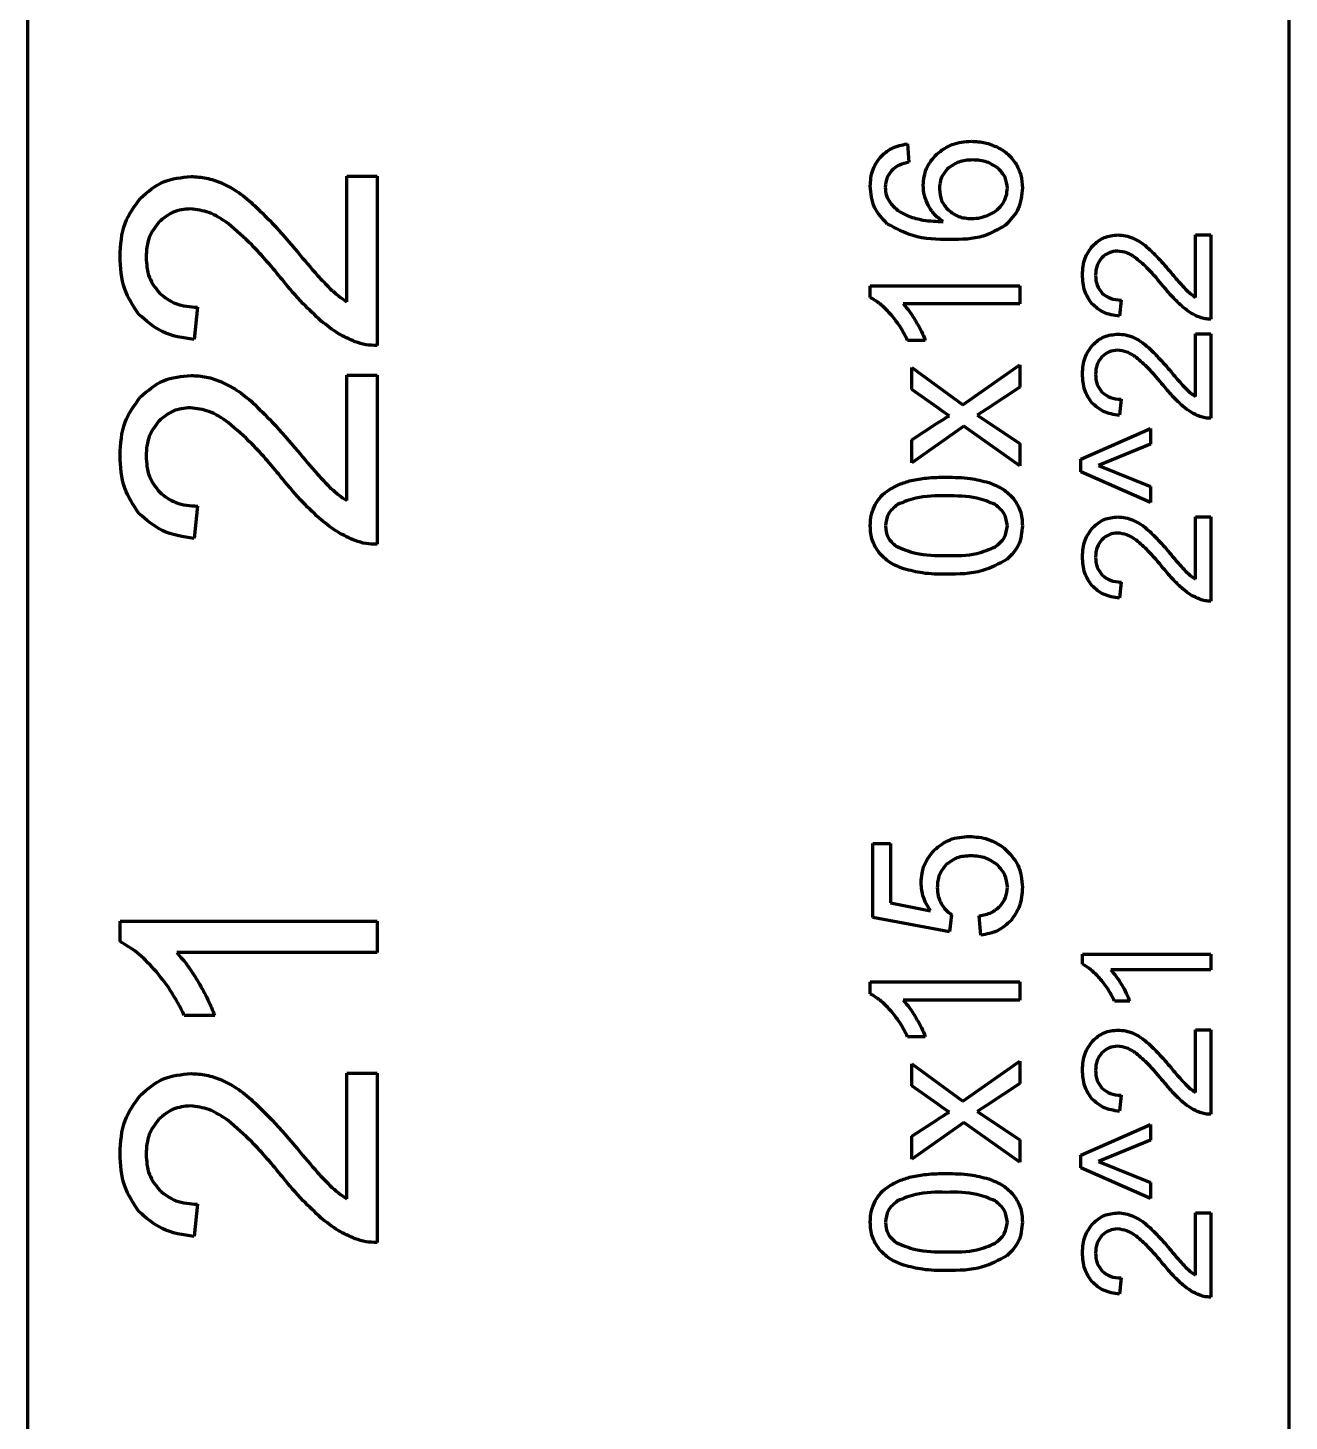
# Model space of a CAD drawing. Header units: millimetres. Extents: x 0 to 1189, y 0 to 841.
# Drawn here: x 372.85 to 402.85, y 482.02 to 515.17 of the extents above; entities that cross this region are included whole.
import ezdxf

# ---------------------------------------------------------------- set-up
doc = ezdxf.new("R2010")
doc.units = ezdxf.units.MM
doc.header["$LTSCALE"] = 0.75
doc.layers.add('Visible', color=7, linetype='Continuous', lineweight=70)

msp = doc.modelspace()

# ---------------------------------------------------------------- linework, layer by layer
at = {"layer": 'Visible', "extrusion": (-1e-16, -1, 0)}
for p, q in [((372.852, 123.899), (372.852, 673.232)), ((402.852, 123.899), (402.852, 673.232)), ((393.771, 512.409), (393.805, 511.976)), ((380.441, 508.653), (380.441, 511.641)), ((380.441, 511.641), (381.16, 511.641)), ((381.16, 511.641), (381.16, 507.614)), ((400.628, 508.757), (400.628, 510.246)), ((400.628, 510.246), (400.986, 510.246)), ((400.986, 510.246), (400.986, 508.239)), ((392.889, 508.756), (392.889, 509.036)), ((392.889, 509.036), (396.447, 509.036)), ((396.447, 509.036), (396.447, 508.601)), ((396.447, 508.601), (393.674, 508.601)), ((398.855, 508.693), (398.816, 508.31)), ((376.885, 508.524), (376.806, 507.756)), ((400.628, 506.398), (400.628, 507.887)), ((400.628, 507.887), (400.986, 507.887)), ((400.986, 507.887), (400.986, 505.88)), ((394.199, 507.731), (393.778, 507.731)), ((380.441, 503.921), (380.441, 506.908)), ((380.441, 506.908), (381.16, 506.908)), ((381.16, 506.908), (381.16, 502.882)), ((393.88, 506.568), (393.88, 507.088)), ((393.88, 507.088), (395.089, 506.201)), ((395.089, 506.201), (396.447, 507.156)), ((396.447, 507.156), (396.447, 506.621)), ((394.487, 506.135), (393.88, 506.568)), ((396.447, 506.621), (395.65, 506.094)), ((398.855, 506.334), (398.816, 505.951)), ((395.65, 506.094), (395.434, 505.954)), ((395.434, 505.954), (396.447, 505.28)), ((393.88, 505.367), (394.482, 505.761)), ((395.113, 505.69), (393.88, 504.823)), ((396.447, 504.752), (395.113, 505.69)), ((397.898, 504.905), (399.557, 505.64)), ((399.557, 505.64), (399.557, 505.265)), ((393.88, 504.823), (393.88, 505.367)), ((396.447, 505.28), (396.447, 504.752)), ((399.557, 505.265), (398.321, 504.754)), ((397.898, 504.605), (397.898, 504.905)), ((399.557, 503.873), (397.898, 504.605)), ((398.321, 504.754), (399.557, 504.257)), ((399.557, 504.257), (399.557, 503.873)), ((376.885, 503.792), (376.806, 503.023)), ((400.628, 502.049), (400.628, 503.538)), ((400.628, 503.538), (400.986, 503.538)), ((400.986, 503.538), (400.986, 501.531)), ((398.855, 501.985), (398.816, 501.602)), ((392.952, 494.003), (392.952, 495.765)), ((392.952, 495.765), (393.367, 495.765)), ((393.367, 495.765), (393.367, 494.351)), ((393.367, 494.351), (394.32, 494.16)), ((394.772, 493.66), (392.952, 494.003)), ((394.825, 494.068), (394.772, 493.66)), ((395.519, 493.582), (395.48, 494.039)), ((375.044, 493.434), (375.044, 493.916)), ((375.044, 493.916), (381.16, 493.916)), ((381.16, 493.916), (381.16, 493.168)), ((381.16, 493.168), (376.394, 493.168)), ((397.938, 492.891), (397.938, 493.131)), ((397.938, 493.131), (400.986, 493.131)), ((400.986, 493.131), (400.986, 492.758)), ((400.986, 492.758), (398.611, 492.758)), ((392.889, 492.187), (392.889, 492.468)), ((392.889, 492.468), (396.447, 492.468)), ((396.447, 492.468), (396.447, 492.033)), ((396.447, 492.033), (393.674, 492.033)), ((399.06, 492.013), (398.7, 492.013)), ((377.296, 491.672), (376.573, 491.672)), ((400.628, 489.838), (400.628, 491.327)), ((400.628, 491.327), (400.986, 491.327)), ((400.986, 491.327), (400.986, 489.32)), ((394.199, 491.162), (393.778, 491.162)), ((393.88, 489.999), (393.88, 490.519)), ((393.88, 490.519), (395.089, 489.632)), ((395.089, 489.632), (396.447, 490.587)), ((396.447, 490.587), (396.447, 490.053)), ((380.441, 487.309), (380.441, 490.297)), ((380.441, 490.297), (381.16, 490.297)), ((381.16, 490.297), (381.16, 486.271)), ((394.487, 489.567), (393.88, 489.999)), ((396.447, 490.053), (395.65, 489.526)), ((398.855, 489.774), (398.816, 489.391)), ((395.65, 489.526), (395.434, 489.385)), ((395.434, 489.385), (396.447, 488.711)), ((393.88, 488.798), (394.482, 489.192)), ((395.113, 489.122), (393.88, 488.254)), ((396.447, 488.184), (395.113, 489.122)), ((397.898, 488.345), (399.557, 489.08)), ((399.557, 489.08), (399.557, 488.705)), ((393.88, 488.254), (393.88, 488.798)), ((396.447, 488.711), (396.447, 488.184)), ((399.557, 488.705), (398.321, 488.194)), ((397.898, 488.045), (397.898, 488.345)), ((399.557, 487.313), (397.898, 488.045)), ((398.321, 488.194), (399.557, 487.697)), ((399.557, 487.697), (399.557, 487.313)), ((376.885, 487.181), (376.806, 486.412)), ((400.628, 485.489), (400.628, 486.978)), ((400.628, 486.978), (400.986, 486.978)), ((400.986, 486.978), (400.986, 484.971)), ((398.855, 485.425), (398.816, 485.041))]:
    msp.add_line(p, q, dxfattribs=at)
at = {"layer": 'Visible'}
for points, knots in [([(393.123, 512.088), (393.212, 512.169), (393.397, 512.337), (393.643, 512.384), (393.771, 512.409)], [0, 0, 0, 0, 0.03515836, 0.07353772, 0.07353772, 0.07353772, 0.07353772]), ([(394.469, 512.166), (394.586, 512.255), (394.831, 512.44), (395.137, 512.461), (395.297, 512.472)], [0, 0, 0, 0, 0.04329126, 0.09000501, 0.09000501, 0.09000501, 0.09000501]), ([(395.297, 512.472), (395.405, 512.466), (395.621, 512.455), (395.819, 512.37), (395.917, 512.328)], [0, 0, 0, 0, 0.03238345, 0.06410063, 0.06410063, 0.06410063, 0.06410063]), ([(395.917, 512.328), (396.006, 512.276), (396.181, 512.176), (396.298, 512.012), (396.356, 511.933)], [0, 0, 0, 0, 0.03051659, 0.05966295, 0.05966295, 0.05966295, 0.05966295]), ([(392.889, 511.403), (392.897, 511.534), (392.912, 511.785), (393.055, 511.99), (393.123, 512.088)], [0, 0, 0, 0, 0.03849473, 0.07369432, 0.07369432, 0.07369432, 0.07369432]), ([(393.805, 511.976), (393.729, 511.958), (393.595, 511.925), (393.482, 511.846), (393.433, 511.812)], [0, 0, 0, 0, 0.02320468, 0.04101453, 0.04101453, 0.04101453, 0.04101453]), ([(394.148, 511.425), (394.162, 511.565), (394.189, 511.846), (394.375, 512.059), (394.469, 512.166)], [0, 0, 0, 0, 0.04107017, 0.08255043, 0.08255043, 0.08255043, 0.08255043]), ([(395.323, 512.027), (395.21, 512.021), (394.998, 512.01), (394.825, 511.888), (394.744, 511.831)], [0, 0, 0, 0, 0.03321079, 0.0622499, 0.0622499, 0.0622499, 0.0622499]), ([(395.928, 511.829), (395.843, 511.886), (395.661, 512.01), (395.441, 512.021), (395.323, 512.027)], [0, 0, 0, 0, 0.03015069, 0.06471565, 0.06471565, 0.06471565, 0.06471565]), ([(396.356, 511.933), (396.4, 511.845), (396.491, 511.665), (396.502, 511.465), (396.508, 511.362)], [0, 0, 0, 0, 0.02916446, 0.05962236, 0.05962236, 0.05962236, 0.05962236]), ([(375.53, 511.121), (375.703, 511.27), (376.049, 511.57), (376.506, 511.611), (376.735, 511.632)], [0, 0, 0, 0, 0.0665719, 0.1338601, 0.1338601, 0.1338601, 0.1338601]), ([(376.735, 511.632), (376.857, 511.626), (377.104, 511.612), (377.336, 511.526), (377.454, 511.483)], [0, 0, 0, 0, 0.03644456, 0.07379793, 0.07379793, 0.07379793, 0.07379793]), ([(393.433, 511.812), (393.378, 511.749), (393.27, 511.624), (393.254, 511.459), (393.247, 511.376)], [0, 0, 0, 0, 0.02414769, 0.0484107, 0.0484107, 0.0484107, 0.0484107]), ([(394.744, 511.831), (394.683, 511.761), (394.558, 511.62), (394.541, 511.432), (394.533, 511.338)], [0, 0, 0, 0, 0.02722135, 0.05492779, 0.05492779, 0.05492779, 0.05492779]), ([(396.15, 511.355), (396.14, 511.444), (396.119, 511.627), (395.992, 511.76), (395.928, 511.829)], [0, 0, 0, 0, 0.02622195, 0.05363808, 0.05363808, 0.05363808, 0.05363808]), ([(377.454, 511.483), (377.578, 511.421), (377.846, 511.286), (378.074, 511.091), (378.198, 510.986)], [0, 0, 0, 0, 0.04135107, 0.08971365, 0.08971365, 0.08971365, 0.08971365]), ([(393.295, 510.511), (393.176, 510.633), (392.935, 510.881), (392.904, 511.227), (392.889, 511.403)], [0, 0, 0, 0, 0.0493769, 0.1007353, 0.1007353, 0.1007353, 0.1007353]), ([(393.247, 511.376), (393.251, 511.31), (393.26, 511.179), (393.329, 511.067), (393.363, 511.011)], [0, 0, 0, 0, 0.01973585, 0.038819, 0.038819, 0.038819, 0.038819]), ([(394.264, 510.949), (394.231, 511.025), (394.163, 511.177), (394.153, 511.343), (394.148, 511.425)], [0, 0, 0, 0, 0.02484291, 0.04937155, 0.04937155, 0.04937155, 0.04937155]), ([(394.533, 511.338), (394.542, 511.243), (394.559, 511.054), (394.683, 510.91), (394.744, 510.837)], [0, 0, 0, 0, 0.02776576, 0.05553007, 0.05553007, 0.05553007, 0.05553007]), ([(396.042, 510.995), (396.074, 511.052), (396.135, 511.164), (396.145, 511.292), (396.15, 511.355)], [0, 0, 0, 0, 0.01934988, 0.03797861, 0.03797861, 0.03797861, 0.03797861]), ([(396.508, 511.362), (396.492, 511.19), (396.46, 510.848), (396.224, 510.598), (396.108, 510.475)], [0, 0, 0, 0, 0.05038066, 0.09986278, 0.09986278, 0.09986278, 0.09986278]), ([(375.044, 509.733), (375.059, 510.004), (375.087, 510.516), (375.389, 510.928), (375.53, 511.121)], [0, 0, 0, 0, 0.0794639, 0.1498845, 0.1498845, 0.1498845, 0.1498845]), ([(376.719, 510.864), (376.576, 510.85), (376.292, 510.824), (376.076, 510.638), (375.969, 510.546)], [0, 0, 0, 0, 0.04174184, 0.0832821, 0.0832821, 0.0832821, 0.0832821]), ([(377.618, 510.515), (377.469, 510.616), (377.195, 510.803), (376.868, 510.844), (376.719, 510.864)], [0, 0, 0, 0, 0.05316651, 0.09770873, 0.09770873, 0.09770873, 0.09770873]), ([(378.198, 510.986), (378.354, 510.834), (378.731, 510.468), (379.071, 510.068), (379.27, 509.833)], [0, 0, 0, 0, 0.0654077, 0.157516, 0.157516, 0.157516, 0.157516]), ([(393.363, 511.011), (393.421, 510.946), (393.543, 510.807), (393.712, 510.729), (393.8, 510.687)], [0, 0, 0, 0, 0.02602629, 0.05497249, 0.05497249, 0.05497249, 0.05497249]), ([(394.62, 510.564), (394.546, 510.618), (394.402, 510.723), (394.309, 510.875), (394.264, 510.949)], [0, 0, 0, 0, 0.02720014, 0.05280313, 0.05280313, 0.05280313, 0.05280313]), ([(395.729, 510.727), (395.793, 510.761), (395.917, 510.828), (396.002, 510.94), (396.042, 510.995)], [0, 0, 0, 0, 0.02142015, 0.04160116, 0.04160116, 0.04160116, 0.04160116]), ([(375.969, 510.546), (375.88, 510.428), (375.694, 510.184), (375.674, 509.877), (375.663, 509.717)], [0, 0, 0, 0, 0.04318935, 0.09009101, 0.09009101, 0.09009101, 0.09009101]), ([(393.8, 510.687), (393.916, 510.653), (394.183, 510.573), (394.461, 510.567), (394.62, 510.564)], [0, 0, 0, 0, 0.03601661, 0.08321495, 0.08321495, 0.08321495, 0.08321495]), ([(394.744, 510.837), (394.822, 510.777), (394.986, 510.652), (395.192, 510.639), (395.299, 510.632)], [0, 0, 0, 0, 0.02889952, 0.06035669, 0.06035669, 0.06035669, 0.06035669]), ([(395.299, 510.632), (395.373, 510.636), (395.522, 510.644), (395.66, 510.7), (395.729, 510.727)], [0, 0, 0, 0, 0.02212854, 0.04434688, 0.04434688, 0.04434688, 0.04434688]), ([(378.908, 509.172), (378.674, 509.458), (378.279, 509.94), (377.809, 510.349), (377.618, 510.515)], [0, 0, 0, 0, 0.1106693, 0.1864436, 0.1864436, 0.1864436, 0.1864436]), ([(394.789, 510.131), (394.486, 510.136), (393.955, 510.144), (393.493, 510.401), (393.295, 510.511)], [0, 0, 0, 0, 0.0892288, 0.1562538, 0.1562538, 0.1562538, 0.1562538]), ([(396.108, 510.475), (395.935, 510.375), (395.53, 510.141), (395.059, 510.135), (394.789, 510.131)], [0, 0, 0, 0, 0.0588991, 0.1382662, 0.1382662, 0.1382662, 0.1382662]), ([(398.18, 509.987), (398.266, 510.062), (398.439, 510.211), (398.666, 510.232), (398.781, 510.242)], [0, 0, 0, 0, 0.03318334, 0.0667238, 0.0667238, 0.0667238, 0.0667238]), ([(398.781, 510.242), (398.842, 510.239), (398.965, 510.232), (399.08, 510.189), (399.139, 510.168)], [0, 0, 0, 0, 0.01816613, 0.03678525, 0.03678525, 0.03678525, 0.03678525]), ([(397.938, 509.296), (397.945, 509.431), (397.959, 509.686), (398.11, 509.891), (398.18, 509.987)], [0, 0, 0, 0, 0.03960956, 0.07471134, 0.07471134, 0.07471134, 0.07471134]), ([(399.139, 510.168), (399.201, 510.137), (399.334, 510.07), (399.448, 509.972), (399.51, 509.92)], [0, 0, 0, 0, 0.0206118, 0.04471863, 0.04471863, 0.04471863, 0.04471863]), ([(399.51, 509.92), (399.588, 509.844), (399.776, 509.662), (399.945, 509.462), (400.044, 509.345)], [0, 0, 0, 0, 0.03260303, 0.07851528, 0.07851528, 0.07851528, 0.07851528]), ([(375.495, 508.35), (375.364, 508.545), (375.083, 508.961), (375.057, 509.465), (375.044, 509.733)], [0, 0, 0, 0, 0.0691769, 0.1479965, 0.1479965, 0.1479965, 0.1479965]), ([(375.663, 509.717), (375.674, 509.548), (375.695, 509.227), (375.893, 508.973), (375.987, 508.853)], [0, 0, 0, 0, 0.04928375, 0.09423297, 0.09423297, 0.09423297, 0.09423297]), ([(379.27, 509.833), (379.425, 509.647), (379.672, 509.351), (379.938, 509.072), (380.036, 508.969)], [0, 0, 0, 0, 0.0728172, 0.1155501, 0.1155501, 0.1155501, 0.1155501]), ([(398.399, 509.701), (398.354, 509.642), (398.262, 509.52), (398.252, 509.367), (398.246, 509.287)], [0, 0, 0, 0, 0.0215281, 0.04490668, 0.04490668, 0.04490668, 0.04490668]), ([(398.772, 509.859), (398.702, 509.852), (398.56, 509.839), (398.452, 509.747), (398.399, 509.701)], [0, 0, 0, 0, 0.0208066, 0.04151275, 0.04151275, 0.04151275, 0.04151275]), ([(399.221, 509.685), (399.147, 509.736), (399.01, 509.829), (398.847, 509.849), (398.772, 509.859)], [0, 0, 0, 0, 0.02650134, 0.04870383, 0.04870383, 0.04870383, 0.04870383]), ([(399.864, 509.016), (399.747, 509.159), (399.55, 509.399), (399.316, 509.602), (399.221, 509.685)], [0, 0, 0, 0, 0.05516413, 0.09293459, 0.09293459, 0.09293459, 0.09293459]), ([(398.163, 508.606), (398.097, 508.703), (397.957, 508.911), (397.944, 509.162), (397.938, 509.296)], [0, 0, 0, 0, 0.0344819, 0.07377026, 0.07377026, 0.07377026, 0.07377026]), ([(398.246, 509.287), (398.252, 509.203), (398.262, 509.043), (398.361, 508.917), (398.408, 508.857)], [0, 0, 0, 0, 0.02456598, 0.04697131, 0.04697131, 0.04697131, 0.04697131]), ([(400.044, 509.345), (400.122, 509.252), (400.245, 509.105), (400.377, 508.966), (400.426, 508.915)], [0, 0, 0, 0, 0.03629636, 0.05759706, 0.05759706, 0.05759706, 0.05759706]), ([(379.831, 508.194), (379.684, 508.329), (379.355, 508.634), (379.068, 508.98), (378.908, 509.172)], [0, 0, 0, 0, 0.0596892, 0.1345991, 0.1345991, 0.1345991, 0.1345991]), ([(380.036, 508.969), (380.102, 508.909), (380.229, 508.793), (380.372, 508.699), (380.441, 508.653)], [0, 0, 0, 0, 0.02669678, 0.0514347, 0.0514347, 0.0514347, 0.0514347]), ([(400.324, 508.528), (400.251, 508.596), (400.087, 508.748), (399.944, 508.92), (399.864, 509.016)], [0, 0, 0, 0, 0.02975268, 0.06709219, 0.06709219, 0.06709219, 0.06709219]), ([(400.426, 508.915), (400.459, 508.885), (400.522, 508.827), (400.594, 508.78), (400.628, 508.757)], [0, 0, 0, 0, 0.01330721, 0.02563806, 0.02563806, 0.02563806, 0.02563806]), ([(375.987, 508.853), (376.111, 508.758), (376.375, 508.556), (376.708, 508.535), (376.885, 508.524)], [0, 0, 0, 0, 0.04570582, 0.09750004, 0.09750004, 0.09750004, 0.09750004]), ([(393.363, 508.369), (393.286, 508.451), (393.146, 508.602), (392.969, 508.708), (392.889, 508.756)], [0, 0, 0, 0, 0.03350902, 0.06143575, 0.06143575, 0.06143575, 0.06143575]), ([(393.674, 508.601), (393.726, 508.542), (393.838, 508.413), (393.927, 508.268), (393.974, 508.189)], [0, 0, 0, 0, 0.02354784, 0.05104854, 0.05104854, 0.05104854, 0.05104854]), ([(398.816, 508.31), (398.684, 508.329), (398.437, 508.365), (398.25, 508.529), (398.163, 508.606)], [0, 0, 0, 0, 0.03891672, 0.0731225, 0.0731225, 0.0731225, 0.0731225]), ([(398.408, 508.857), (398.47, 508.809), (398.601, 508.709), (398.767, 508.698), (398.855, 508.693)], [0, 0, 0, 0, 0.0227825, 0.04859979, 0.04859979, 0.04859979, 0.04859979]), ([(376.806, 507.756), (376.542, 507.794), (376.046, 507.866), (375.67, 508.196), (375.495, 508.35)], [0, 0, 0, 0, 0.078074, 0.1466971, 0.1466971, 0.1466971, 0.1466971]), ([(393.778, 507.731), (393.719, 507.848), (393.604, 508.075), (393.442, 508.273), (393.363, 508.369)], [0, 0, 0, 0, 0.03911937, 0.07637456, 0.07637456, 0.07637456, 0.07637456]), ([(400.728, 508.283), (400.658, 508.313), (400.513, 508.377), (400.389, 508.476), (400.324, 508.528)], [0, 0, 0, 0, 0.02265839, 0.0474364, 0.0474364, 0.0474364, 0.0474364]), ([(400.986, 508.239), (400.942, 508.24), (400.854, 508.242), (400.769, 508.269), (400.728, 508.283)], [0, 0, 0, 0, 0.01323248, 0.0263837, 0.0263837, 0.0263837, 0.0263837]), ([(380.641, 507.702), (380.502, 507.763), (380.21, 507.891), (379.961, 508.09), (379.831, 508.194)], [0, 0, 0, 0, 0.04545684, 0.09516607, 0.09516607, 0.09516607, 0.09516607]), ([(393.974, 508.189), (394.02, 508.109), (394.105, 507.961), (394.169, 507.804), (394.199, 507.731)], [0, 0, 0, 0, 0.02753006, 0.05107997, 0.05107997, 0.05107997, 0.05107997]), ([(398.18, 507.628), (398.266, 507.703), (398.439, 507.852), (398.666, 507.873), (398.781, 507.883)], [0, 0, 0, 0, 0.03318338, 0.06672384, 0.06672384, 0.06672384, 0.06672384]), ([(398.781, 507.883), (398.842, 507.88), (398.965, 507.873), (399.08, 507.83), (399.139, 507.809)], [0, 0, 0, 0, 0.01816614, 0.03678524, 0.03678524, 0.03678524, 0.03678524]), ([(381.16, 507.614), (381.071, 507.616), (380.894, 507.619), (380.725, 507.674), (380.641, 507.702)], [0, 0, 0, 0, 0.02654674, 0.05293049, 0.05293049, 0.05293049, 0.05293049]), ([(397.938, 506.937), (397.945, 507.072), (397.959, 507.327), (398.11, 507.532), (398.18, 507.628)], [0, 0, 0, 0, 0.03960962, 0.07471135, 0.07471135, 0.07471135, 0.07471135]), ([(399.139, 507.809), (399.201, 507.778), (399.334, 507.711), (399.448, 507.613), (399.51, 507.561)], [0, 0, 0, 0, 0.02061183, 0.04471862, 0.04471862, 0.04471862, 0.04471862]), ([(399.51, 507.561), (399.588, 507.485), (399.776, 507.303), (399.945, 507.103), (400.044, 506.986)], [0, 0, 0, 0, 0.03260303, 0.07851533, 0.07851533, 0.07851533, 0.07851533]), ([(398.399, 507.342), (398.354, 507.283), (398.262, 507.161), (398.252, 507.008), (398.246, 506.928)], [0, 0, 0, 0, 0.02152815, 0.04490674, 0.04490674, 0.04490674, 0.04490674]), ([(398.772, 507.5), (398.702, 507.493), (398.56, 507.48), (398.452, 507.388), (398.399, 507.342)], [0, 0, 0, 0, 0.0208066, 0.04151272, 0.04151272, 0.04151272, 0.04151272]), ([(399.221, 507.326), (399.147, 507.377), (399.01, 507.47), (398.847, 507.49), (398.772, 507.5)], [0, 0, 0, 0, 0.02650134, 0.04870383, 0.04870383, 0.04870383, 0.04870383]), ([(399.864, 506.657), (399.747, 506.8), (399.55, 507.04), (399.316, 507.243), (399.221, 507.326)], [0, 0, 0, 0, 0.05516413, 0.09293455, 0.09293455, 0.09293455, 0.09293455]), ([(375.53, 506.389), (375.703, 506.538), (376.049, 506.837), (376.506, 506.879), (376.735, 506.9)], [0, 0, 0, 0, 0.0665719, 0.1338601, 0.1338601, 0.1338601, 0.1338601]), ([(376.735, 506.9), (376.857, 506.893), (377.104, 506.88), (377.336, 506.794), (377.454, 506.75)], [0, 0, 0, 0, 0.03644456, 0.07379793, 0.07379793, 0.07379793, 0.07379793]), ([(398.163, 506.247), (398.097, 506.344), (397.957, 506.552), (397.944, 506.803), (397.938, 506.937)], [0, 0, 0, 0, 0.03448188, 0.07377024, 0.07377024, 0.07377024, 0.07377024]), ([(398.246, 506.928), (398.252, 506.844), (398.262, 506.684), (398.361, 506.558), (398.408, 506.498)], [0, 0, 0, 0, 0.02456598, 0.04697131, 0.04697131, 0.04697131, 0.04697131]), ([(400.044, 506.986), (400.122, 506.893), (400.245, 506.746), (400.377, 506.607), (400.426, 506.556)], [0, 0, 0, 0, 0.03629636, 0.05759702, 0.05759702, 0.05759702, 0.05759702]), ([(377.454, 506.75), (377.578, 506.688), (377.846, 506.553), (378.074, 506.359), (378.198, 506.254)], [0, 0, 0, 0, 0.04135107, 0.08971365, 0.08971365, 0.08971365, 0.08971365]), ([(400.324, 506.169), (400.251, 506.237), (400.087, 506.389), (399.944, 506.561), (399.864, 506.657)], [0, 0, 0, 0, 0.02975268, 0.06709219, 0.06709219, 0.06709219, 0.06709219]), ([(400.426, 506.556), (400.459, 506.526), (400.522, 506.468), (400.594, 506.421), (400.628, 506.398)], [0, 0, 0, 0, 0.01330724, 0.0256381, 0.0256381, 0.0256381, 0.0256381]), ([(375.044, 505.001), (375.059, 505.272), (375.087, 505.783), (375.389, 506.195), (375.53, 506.389)], [0, 0, 0, 0, 0.079464, 0.1498845, 0.1498845, 0.1498845, 0.1498845]), ([(378.198, 506.254), (378.354, 506.102), (378.731, 505.736), (379.071, 505.335), (379.27, 505.101)], [0, 0, 0, 0, 0.0654076, 0.157516, 0.157516, 0.157516, 0.157516]), ([(398.816, 505.951), (398.684, 505.97), (398.437, 506.006), (398.25, 506.17), (398.163, 506.247)], [0, 0, 0, 0, 0.03891673, 0.07312249, 0.07312249, 0.07312249, 0.07312249]), ([(398.408, 506.498), (398.47, 506.45), (398.601, 506.35), (398.767, 506.339), (398.855, 506.334)], [0, 0, 0, 0, 0.0227825, 0.04859979, 0.04859979, 0.04859979, 0.04859979]), ([(376.719, 506.131), (376.576, 506.118), (376.292, 506.092), (376.076, 505.906), (375.969, 505.813)], [0, 0, 0, 0, 0.04174184, 0.08328208, 0.08328208, 0.08328208, 0.08328208]), ([(377.618, 505.782), (377.469, 505.884), (377.195, 506.07), (376.868, 506.112), (376.719, 506.131)], [0, 0, 0, 0, 0.05316649, 0.09770871, 0.09770871, 0.09770871, 0.09770871]), ([(394.482, 505.761), (394.534, 505.794), (394.629, 505.856), (394.726, 505.914), (394.77, 505.939)], [0, 0, 0, 0, 0.01869445, 0.03387931, 0.03387931, 0.03387931, 0.03387931]), ([(394.77, 505.939), (394.719, 505.973), (394.624, 506.037), (394.531, 506.104), (394.487, 506.135)], [0, 0, 0, 0, 0.01818785, 0.03440349, 0.03440349, 0.03440349, 0.03440349]), ([(400.728, 505.924), (400.658, 505.954), (400.513, 506.018), (400.389, 506.118), (400.324, 506.169)], [0, 0, 0, 0, 0.02265838, 0.04743641, 0.04743641, 0.04743641, 0.04743641]), ([(400.986, 505.88), (400.942, 505.881), (400.854, 505.883), (400.769, 505.91), (400.728, 505.924)], [0, 0, 0, 0, 0.01323248, 0.0263837, 0.0263837, 0.0263837, 0.0263837]), ([(375.969, 505.813), (375.88, 505.696), (375.694, 505.451), (375.674, 505.144), (375.663, 504.984)], [0, 0, 0, 0, 0.04318937, 0.09009102, 0.09009102, 0.09009102, 0.09009102]), ([(378.908, 504.44), (378.674, 504.726), (378.279, 505.208), (377.809, 505.616), (377.618, 505.782)], [0, 0, 0, 0, 0.1106693, 0.1864437, 0.1864437, 0.1864437, 0.1864437]), ([(375.495, 503.617), (375.364, 503.812), (375.083, 504.229), (375.057, 504.733), (375.044, 505.001)], [0, 0, 0, 0, 0.0691769, 0.1479965, 0.1479965, 0.1479965, 0.1479965]), ([(375.663, 504.984), (375.674, 504.816), (375.695, 504.494), (375.893, 504.241), (375.987, 504.12)], [0, 0, 0, 0, 0.04928381, 0.09423301, 0.09423301, 0.09423301, 0.09423301]), ([(379.27, 505.101), (379.425, 504.914), (379.672, 504.618), (379.938, 504.339), (380.036, 504.236)], [0, 0, 0, 0, 0.0728171, 0.1155501, 0.1155501, 0.1155501, 0.1155501]), ([(379.831, 503.461), (379.684, 503.597), (379.355, 503.902), (379.068, 504.248), (378.908, 504.44)], [0, 0, 0, 0, 0.0596893, 0.1345991, 0.1345991, 0.1345991, 0.1345991]), ([(380.036, 504.236), (380.102, 504.176), (380.229, 504.061), (380.372, 503.966), (380.441, 503.921)], [0, 0, 0, 0, 0.0266968, 0.0514347, 0.0514347, 0.0514347, 0.0514347]), ([(393.335, 504.18), (393.413, 504.224), (393.58, 504.319), (393.764, 504.372), (393.862, 504.4)], [0, 0, 0, 0, 0.02705958, 0.05729507, 0.05729507, 0.05729507, 0.05729507]), ([(393.862, 504.4), (393.983, 504.423), (394.26, 504.476), (394.541, 504.478), (394.7, 504.479)], [0, 0, 0, 0, 0.03696178, 0.08429648, 0.08429648, 0.08429648, 0.08429648]), ([(394.7, 504.479), (394.888, 504.477), (395.229, 504.472), (395.559, 504.388), (395.706, 504.351)], [0, 0, 0, 0, 0.0564493, 0.10181, 0.10181, 0.10181, 0.10181]), ([(395.706, 504.351), (395.825, 504.306), (396.049, 504.219), (396.219, 504.049), (396.299, 503.968)], [0, 0, 0, 0, 0.03753988, 0.07125828, 0.07125828, 0.07125828, 0.07125828]), ([(375.987, 504.12), (376.111, 504.025), (376.375, 503.823), (376.708, 503.803), (376.885, 503.792)], [0, 0, 0, 0, 0.04570583, 0.09750005, 0.09750005, 0.09750005, 0.09750005]), ([(393.004, 503.824), (393.047, 503.893), (393.134, 504.033), (393.267, 504.13), (393.335, 504.18)], [0, 0, 0, 0, 0.02413349, 0.04898112, 0.04898112, 0.04898112, 0.04898112]), ([(394.7, 504.032), (394.453, 504.035), (394.05, 504.039), (393.68, 503.887), (393.537, 503.828)], [0, 0, 0, 0, 0.0730065, 0.1190832, 0.1190832, 0.1190832, 0.1190832]), ([(395.86, 503.828), (395.716, 503.887), (395.347, 504.038), (394.945, 504.034), (394.7, 504.032)], [0, 0, 0, 0, 0.0461337, 0.1188387, 0.1188387, 0.1188387, 0.1188387]), ([(396.299, 503.968), (396.36, 503.875), (396.487, 503.679), (396.501, 503.446), (396.508, 503.324)], [0, 0, 0, 0, 0.03284543, 0.06879529, 0.06879529, 0.06879529, 0.06879529]), ([(376.806, 503.023), (376.542, 503.061), (376.046, 503.134), (375.67, 503.463), (375.495, 503.617)], [0, 0, 0, 0, 0.078074, 0.146697, 0.146697, 0.146697, 0.146697]), ([(392.889, 503.324), (392.893, 503.414), (392.9, 503.588), (392.97, 503.748), (393.004, 503.824)], [0, 0, 0, 0, 0.02692746, 0.05173875, 0.05173875, 0.05173875, 0.05173875]), ([(393.537, 503.828), (393.453, 503.758), (393.292, 503.624), (393.263, 503.418), (393.249, 503.319)], [0, 0, 0, 0, 0.03148979, 0.06035273, 0.06035273, 0.06035273, 0.06035273]), ([(396.15, 503.324), (396.136, 503.421), (396.106, 503.626), (395.944, 503.758), (395.86, 503.828)], [0, 0, 0, 0, 0.0285272, 0.0600539, 0.0600539, 0.0600539, 0.0600539]), ([(380.641, 502.969), (380.502, 503.03), (380.21, 503.159), (379.961, 503.358), (379.831, 503.461)], [0, 0, 0, 0, 0.04545685, 0.09516608, 0.09516608, 0.09516608, 0.09516608]), ([(393.097, 502.682), (393.036, 502.775), (392.909, 502.97), (392.896, 503.202), (392.889, 503.324)], [0, 0, 0, 0, 0.0327491, 0.06851517, 0.06851517, 0.06851517, 0.06851517]), ([(393.249, 503.319), (393.26, 503.224), (393.282, 503.031), (393.429, 502.904), (393.503, 502.84)], [0, 0, 0, 0, 0.02769224, 0.05597181, 0.05597181, 0.05597181, 0.05597181]), ([(395.861, 502.82), (395.945, 502.889), (396.106, 503.021), (396.136, 503.226), (396.15, 503.324)], [0, 0, 0, 0, 0.0314642, 0.05998375, 0.05998375, 0.05998375, 0.05998375]), ([(396.508, 503.324), (396.494, 503.163), (396.467, 502.851), (396.248, 502.627), (396.14, 502.519)], [0, 0, 0, 0, 0.04666467, 0.09101806, 0.09101806, 0.09101806, 0.09101806]), ([(397.938, 502.587), (397.945, 502.722), (397.959, 502.977), (398.11, 503.183), (398.18, 503.279)], [0, 0, 0, 0, 0.03960956, 0.07471133, 0.07471133, 0.07471133, 0.07471133]), ([(398.18, 503.279), (398.266, 503.353), (398.439, 503.503), (398.666, 503.523), (398.781, 503.534)], [0, 0, 0, 0, 0.03318337, 0.06672383, 0.06672383, 0.06672383, 0.06672383]), ([(398.781, 503.534), (398.842, 503.531), (398.965, 503.524), (399.08, 503.481), (399.139, 503.459)], [0, 0, 0, 0, 0.01816613, 0.03678526, 0.03678526, 0.03678526, 0.03678526]), ([(399.139, 503.459), (399.201, 503.428), (399.334, 503.361), (399.448, 503.264), (399.51, 503.212)], [0, 0, 0, 0, 0.02061182, 0.04471861, 0.04471861, 0.04471861, 0.04471861]), ([(381.16, 502.882), (381.071, 502.883), (380.894, 502.886), (380.725, 502.942), (380.641, 502.969)], [0, 0, 0, 0, 0.02654674, 0.05293048, 0.05293048, 0.05293048, 0.05293048]), ([(398.399, 502.992), (398.354, 502.934), (398.262, 502.812), (398.252, 502.659), (398.246, 502.579)], [0, 0, 0, 0, 0.02152814, 0.0449067, 0.0449067, 0.0449067, 0.0449067]), ([(398.772, 503.151), (398.702, 503.144), (398.56, 503.131), (398.452, 503.038), (398.399, 502.992)], [0, 0, 0, 0, 0.0208066, 0.04151273, 0.04151273, 0.04151273, 0.04151273]), ([(399.221, 502.977), (399.147, 503.027), (399.01, 503.12), (398.847, 503.141), (398.772, 503.151)], [0, 0, 0, 0, 0.02650133, 0.04870381, 0.04870381, 0.04870381, 0.04870381]), ([(399.864, 502.308), (399.747, 502.45), (399.55, 502.69), (399.316, 502.894), (399.221, 502.977)], [0, 0, 0, 0, 0.05516414, 0.09293459, 0.09293459, 0.09293459, 0.09293459]), ([(399.51, 503.212), (399.588, 503.136), (399.776, 502.954), (399.945, 502.754), (400.044, 502.637)], [0, 0, 0, 0, 0.03260303, 0.0785153, 0.0785153, 0.0785153, 0.0785153]), ([(393.688, 502.298), (393.57, 502.343), (393.345, 502.43), (393.176, 502.601), (393.097, 502.682)], [0, 0, 0, 0, 0.03755126, 0.07122185, 0.07122185, 0.07122185, 0.07122185]), ([(393.503, 502.84), (393.655, 502.775), (394.035, 502.613), (394.45, 502.614), (394.7, 502.615)], [0, 0, 0, 0, 0.0491004, 0.1228677, 0.1228677, 0.1228677, 0.1228677]), ([(394.7, 502.615), (394.946, 502.613), (395.348, 502.609), (395.718, 502.761), (395.861, 502.82)], [0, 0, 0, 0, 0.0728558, 0.1189609, 0.1189609, 0.1189609, 0.1189609]), ([(398.163, 501.898), (398.097, 501.995), (397.957, 502.203), (397.944, 502.454), (397.938, 502.587)], [0, 0, 0, 0, 0.03448187, 0.07377026, 0.07377026, 0.07377026, 0.07377026]), ([(398.246, 502.579), (398.252, 502.495), (398.262, 502.335), (398.361, 502.209), (398.408, 502.148)], [0, 0, 0, 0, 0.02456597, 0.04697132, 0.04697132, 0.04697132, 0.04697132]), ([(400.044, 502.637), (400.122, 502.544), (400.245, 502.397), (400.377, 502.258), (400.426, 502.206)], [0, 0, 0, 0, 0.03629637, 0.05759704, 0.05759704, 0.05759704, 0.05759704]), ([(394.7, 502.168), (394.509, 502.171), (394.167, 502.175), (393.835, 502.26), (393.688, 502.298)], [0, 0, 0, 0, 0.0568131, 0.1023112, 0.1023112, 0.1023112, 0.1023112]), ([(396.14, 502.519), (395.95, 502.417), (395.503, 502.178), (394.993, 502.172), (394.7, 502.168)], [0, 0, 0, 0, 0.063809, 0.1501974, 0.1501974, 0.1501974, 0.1501974]), ([(400.324, 501.82), (400.251, 501.887), (400.087, 502.04), (399.944, 502.212), (399.864, 502.308)], [0, 0, 0, 0, 0.02975267, 0.06709219, 0.06709219, 0.06709219, 0.06709219]), ([(398.408, 502.148), (398.47, 502.101), (398.601, 502), (398.767, 501.99), (398.855, 501.985)], [0, 0, 0, 0, 0.0227825, 0.0485998, 0.0485998, 0.0485998, 0.0485998]), ([(400.426, 502.206), (400.459, 502.176), (400.522, 502.119), (400.594, 502.072), (400.628, 502.049)], [0, 0, 0, 0, 0.01330724, 0.02563809, 0.02563809, 0.02563809, 0.02563809]), ([(398.816, 501.602), (398.684, 501.621), (398.437, 501.657), (398.25, 501.821), (398.163, 501.898)], [0, 0, 0, 0, 0.03891673, 0.0731225, 0.0731225, 0.0731225, 0.0731225]), ([(400.728, 501.575), (400.658, 501.605), (400.513, 501.669), (400.389, 501.768), (400.324, 501.82)], [0, 0, 0, 0, 0.02265837, 0.04743641, 0.04743641, 0.04743641, 0.04743641]), ([(400.986, 501.531), (400.942, 501.532), (400.854, 501.533), (400.769, 501.561), (400.728, 501.575)], [0, 0, 0, 0, 0.01323248, 0.02638369, 0.02638369, 0.02638369, 0.02638369]), ([(394.098, 494.83), (394.111, 494.978), (394.136, 495.273), (394.325, 495.5), (394.419, 495.613)], [0, 0, 0, 0, 0.04353845, 0.08648531, 0.08648531, 0.08648531, 0.08648531]), ([(394.419, 495.613), (394.536, 495.706), (394.778, 495.898), (395.087, 495.92), (395.246, 495.932)], [0, 0, 0, 0, 0.04385316, 0.09047358, 0.09047358, 0.09047358, 0.09047358]), ([(395.246, 495.932), (395.4, 495.921), (395.702, 495.9), (395.954, 495.733), (396.078, 495.652)], [0, 0, 0, 0, 0.04538963, 0.08910009, 0.08910009, 0.08910009, 0.08910009]), ([(396.078, 495.652), (396.203, 495.526), (396.459, 495.268), (396.491, 494.906), (396.508, 494.721)], [0, 0, 0, 0, 0.0516397, 0.1054876, 0.1054876, 0.1054876, 0.1054876]), ([(395.285, 495.47), (395.169, 495.464), (394.952, 495.452), (394.779, 495.322), (394.697, 495.261)], [0, 0, 0, 0, 0.03370913, 0.0635988, 0.0635988, 0.0635988, 0.0635988]), ([(395.913, 495.253), (395.824, 495.316), (395.637, 495.45), (395.406, 495.463), (395.285, 495.47)], [0, 0, 0, 0, 0.03202841, 0.06774082, 0.06774082, 0.06774082, 0.06774082]), ([(394.697, 495.261), (394.634, 495.184), (394.504, 495.025), (394.49, 494.82), (394.482, 494.714)], [0, 0, 0, 0, 0.029041, 0.06012174, 0.06012174, 0.06012174, 0.06012174]), ([(396.15, 494.721), (396.14, 494.822), (396.12, 495.025), (395.982, 495.177), (395.913, 495.253)], [0, 0, 0, 0, 0.02960863, 0.05961142, 0.05961142, 0.05961142, 0.05961142]), ([(394.32, 494.16), (394.255, 494.266), (394.129, 494.472), (394.108, 494.713), (394.098, 494.83)], [0, 0, 0, 0, 0.03670611, 0.0714226, 0.0714226, 0.0714226, 0.0714226]), ([(394.482, 494.714), (394.486, 494.646), (394.493, 494.513), (394.55, 494.393), (394.577, 494.334)], [0, 0, 0, 0, 0.02014687, 0.03947295, 0.03947295, 0.03947295, 0.03947295]), ([(395.982, 494.275), (396.031, 494.34), (396.13, 494.472), (396.143, 494.637), (396.15, 494.721)], [0, 0, 0, 0, 0.02397623, 0.04854337, 0.04854337, 0.04854337, 0.04854337]), ([(396.508, 494.721), (396.499, 494.57), (396.482, 494.281), (396.316, 494.044), (396.237, 493.932)], [0, 0, 0, 0, 0.04442677, 0.08491192, 0.08491192, 0.08491192, 0.08491192]), ([(394.577, 494.334), (394.611, 494.281), (394.677, 494.177), (394.777, 494.104), (394.825, 494.068)], [0, 0, 0, 0, 0.01867153, 0.03663207, 0.03663207, 0.03663207, 0.03663207]), ([(395.48, 494.039), (395.582, 494.059), (395.77, 494.095), (395.915, 494.218), (395.982, 494.275)], [0, 0, 0, 0, 0.03041367, 0.05625483, 0.05625483, 0.05625483, 0.05625483]), ([(396.237, 493.932), (396.138, 493.84), (395.933, 493.653), (395.66, 493.606), (395.519, 493.582)], [0, 0, 0, 0, 0.03960625, 0.08136833, 0.08136833, 0.08136833, 0.08136833]), ([(375.858, 492.769), (375.727, 492.91), (375.485, 493.169), (375.182, 493.351), (375.044, 493.434)], [0, 0, 0, 0, 0.0575918, 0.1055894, 0.1055894, 0.1055894, 0.1055894]), ([(376.394, 493.168), (376.483, 493.066), (376.675, 492.845), (376.828, 492.594), (376.91, 492.459)], [0, 0, 0, 0, 0.04047162, 0.08773696, 0.08773696, 0.08773696, 0.08773696]), ([(376.573, 491.672), (376.471, 491.873), (376.273, 492.264), (375.994, 492.603), (375.858, 492.769)], [0, 0, 0, 0, 0.0672343, 0.1312648, 0.1312648, 0.1312648, 0.1312648]), ([(398.344, 492.559), (398.278, 492.63), (398.158, 492.759), (398.007, 492.85), (397.938, 492.891)], [0, 0, 0, 0, 0.02870716, 0.05263204, 0.05263204, 0.05263204, 0.05263204]), ([(398.611, 492.758), (398.655, 492.707), (398.751, 492.597), (398.827, 492.472), (398.868, 492.405)], [0, 0, 0, 0, 0.02017349, 0.04373331, 0.04373331, 0.04373331, 0.04373331]), ([(376.91, 492.459), (376.988, 492.322), (377.134, 492.068), (377.245, 491.797), (377.296, 491.672)], [0, 0, 0, 0, 0.04731583, 0.08779108, 0.08779108, 0.08779108, 0.08779108]), ([(398.7, 492.013), (398.649, 492.113), (398.55, 492.308), (398.411, 492.477), (398.344, 492.559)], [0, 0, 0, 0, 0.03351356, 0.06543015, 0.06543015, 0.06543015, 0.06543015]), ([(398.868, 492.405), (398.907, 492.337), (398.979, 492.21), (399.035, 492.075), (399.06, 492.013)], [0, 0, 0, 0, 0.02358506, 0.04376026, 0.04376026, 0.04376026, 0.04376026]), ([(393.363, 491.801), (393.286, 491.883), (393.146, 492.033), (392.969, 492.139), (392.889, 492.187)], [0, 0, 0, 0, 0.03350902, 0.06143575, 0.06143575, 0.06143575, 0.06143575]), ([(393.674, 492.033), (393.726, 491.973), (393.838, 491.845), (393.927, 491.699), (393.974, 491.62)], [0, 0, 0, 0, 0.02354784, 0.05104854, 0.05104854, 0.05104854, 0.05104854]), ([(393.778, 491.162), (393.719, 491.279), (393.604, 491.507), (393.442, 491.704), (393.363, 491.801)], [0, 0, 0, 0, 0.03911937, 0.07637456, 0.07637456, 0.07637456, 0.07637456]), ([(393.974, 491.62), (394.02, 491.541), (394.105, 491.393), (394.169, 491.235), (394.199, 491.162)], [0, 0, 0, 0, 0.02753006, 0.05107997, 0.05107997, 0.05107997, 0.05107997]), ([(398.18, 491.068), (398.266, 491.143), (398.439, 491.292), (398.666, 491.313), (398.781, 491.323)], [0, 0, 0, 0, 0.03318338, 0.06672384, 0.06672384, 0.06672384, 0.06672384]), ([(398.781, 491.323), (398.842, 491.32), (398.965, 491.313), (399.08, 491.27), (399.139, 491.248)], [0, 0, 0, 0, 0.01816614, 0.03678524, 0.03678524, 0.03678524, 0.03678524]), ([(397.938, 490.377), (397.945, 490.512), (397.959, 490.767), (398.11, 490.972), (398.18, 491.068)], [0, 0, 0, 0, 0.03960962, 0.07471135, 0.07471135, 0.07471135, 0.07471135]), ([(399.139, 491.248), (399.201, 491.218), (399.334, 491.15), (399.448, 491.053), (399.51, 491.001)], [0, 0, 0, 0, 0.02061183, 0.04471862, 0.04471862, 0.04471862, 0.04471862]), ([(399.51, 491.001), (399.588, 490.925), (399.776, 490.743), (399.945, 490.543), (400.044, 490.426)], [0, 0, 0, 0, 0.03260303, 0.07851533, 0.07851533, 0.07851533, 0.07851533]), ([(398.399, 490.781), (398.354, 490.723), (398.262, 490.601), (398.252, 490.448), (398.246, 490.368)], [0, 0, 0, 0, 0.02152815, 0.04490674, 0.04490674, 0.04490674, 0.04490674]), ([(398.772, 490.94), (398.702, 490.933), (398.56, 490.92), (398.452, 490.828), (398.399, 490.781)], [0, 0, 0, 0, 0.0208066, 0.04151272, 0.04151272, 0.04151272, 0.04151272]), ([(399.221, 490.766), (399.147, 490.817), (399.01, 490.91), (398.847, 490.93), (398.772, 490.94)], [0, 0, 0, 0, 0.02650134, 0.04870383, 0.04870383, 0.04870383, 0.04870383]), ([(399.864, 490.097), (399.747, 490.24), (399.55, 490.48), (399.316, 490.683), (399.221, 490.766)], [0, 0, 0, 0, 0.05516413, 0.09293455, 0.09293455, 0.09293455, 0.09293455]), ([(398.163, 489.687), (398.097, 489.784), (397.957, 489.992), (397.944, 490.243), (397.938, 490.377)], [0, 0, 0, 0, 0.03448188, 0.07377024, 0.07377024, 0.07377024, 0.07377024]), ([(398.246, 490.368), (398.252, 490.284), (398.262, 490.124), (398.361, 489.998), (398.408, 489.937)], [0, 0, 0, 0, 0.02456598, 0.04697131, 0.04697131, 0.04697131, 0.04697131]), ([(400.044, 490.426), (400.122, 490.333), (400.245, 490.186), (400.377, 490.047), (400.426, 489.995)], [0, 0, 0, 0, 0.03629636, 0.05759702, 0.05759702, 0.05759702, 0.05759702]), ([(375.53, 489.777), (375.703, 489.926), (376.049, 490.226), (376.506, 490.268), (376.735, 490.288)], [0, 0, 0, 0, 0.0665719, 0.1338601, 0.1338601, 0.1338601, 0.1338601]), ([(376.735, 490.288), (376.857, 490.282), (377.104, 490.269), (377.336, 490.182), (377.454, 490.139)], [0, 0, 0, 0, 0.03644456, 0.07379793, 0.07379793, 0.07379793, 0.07379793]), ([(377.454, 490.139), (377.578, 490.077), (377.846, 489.942), (378.074, 489.747), (378.198, 489.642)], [0, 0, 0, 0, 0.04135107, 0.08971365, 0.08971365, 0.08971365, 0.08971365]), ([(400.324, 489.609), (400.251, 489.677), (400.087, 489.829), (399.944, 490.001), (399.864, 490.097)], [0, 0, 0, 0, 0.02975268, 0.06709219, 0.06709219, 0.06709219, 0.06709219]), ([(400.426, 489.995), (400.459, 489.966), (400.522, 489.908), (400.594, 489.861), (400.628, 489.838)], [0, 0, 0, 0, 0.01330724, 0.0256381, 0.0256381, 0.0256381, 0.0256381]), ([(375.044, 488.39), (375.059, 488.661), (375.087, 489.172), (375.389, 489.584), (375.53, 489.777)], [0, 0, 0, 0, 0.079464, 0.1498845, 0.1498845, 0.1498845, 0.1498845]), ([(398.816, 489.391), (398.684, 489.41), (398.437, 489.446), (398.25, 489.61), (398.163, 489.687)], [0, 0, 0, 0, 0.03891673, 0.07312249, 0.07312249, 0.07312249, 0.07312249]), ([(398.408, 489.937), (398.47, 489.89), (398.601, 489.79), (398.767, 489.779), (398.855, 489.774)], [0, 0, 0, 0, 0.0227825, 0.04859979, 0.04859979, 0.04859979, 0.04859979]), ([(376.719, 489.52), (376.576, 489.507), (376.292, 489.48), (376.076, 489.295), (375.969, 489.202)], [0, 0, 0, 0, 0.04174184, 0.08328208, 0.08328208, 0.08328208, 0.08328208]), ([(377.618, 489.171), (377.469, 489.272), (377.195, 489.459), (376.868, 489.501), (376.719, 489.52)], [0, 0, 0, 0, 0.05316649, 0.09770871, 0.09770871, 0.09770871, 0.09770871]), ([(378.198, 489.642), (378.354, 489.49), (378.731, 489.125), (379.071, 488.724), (379.27, 488.489)], [0, 0, 0, 0, 0.0654076, 0.157516, 0.157516, 0.157516, 0.157516]), ([(394.482, 489.192), (394.534, 489.226), (394.629, 489.287), (394.726, 489.345), (394.77, 489.371)], [0, 0, 0, 0, 0.01869445, 0.03387931, 0.03387931, 0.03387931, 0.03387931]), ([(394.77, 489.371), (394.719, 489.405), (394.624, 489.469), (394.531, 489.535), (394.487, 489.567)], [0, 0, 0, 0, 0.01818785, 0.03440349, 0.03440349, 0.03440349, 0.03440349]), ([(400.728, 489.364), (400.658, 489.394), (400.513, 489.458), (400.389, 489.557), (400.324, 489.609)], [0, 0, 0, 0, 0.02265838, 0.04743641, 0.04743641, 0.04743641, 0.04743641]), ([(400.986, 489.32), (400.942, 489.321), (400.854, 489.323), (400.769, 489.35), (400.728, 489.364)], [0, 0, 0, 0, 0.01323248, 0.0263837, 0.0263837, 0.0263837, 0.0263837]), ([(375.969, 489.202), (375.88, 489.085), (375.694, 488.84), (375.674, 488.533), (375.663, 488.373)], [0, 0, 0, 0, 0.04318937, 0.09009102, 0.09009102, 0.09009102, 0.09009102]), ([(378.908, 487.829), (378.674, 488.115), (378.279, 488.596), (377.809, 489.005), (377.618, 489.171)], [0, 0, 0, 0, 0.1106693, 0.1864437, 0.1864437, 0.1864437, 0.1864437]), ([(375.495, 487.006), (375.364, 487.201), (375.083, 487.618), (375.057, 488.121), (375.044, 488.39)], [0, 0, 0, 0, 0.0691769, 0.1479965, 0.1479965, 0.1479965, 0.1479965]), ([(375.663, 488.373), (375.674, 488.205), (375.695, 487.883), (375.893, 487.63), (375.987, 487.509)], [0, 0, 0, 0, 0.04928381, 0.09423301, 0.09423301, 0.09423301, 0.09423301]), ([(379.27, 488.489), (379.425, 488.303), (379.672, 488.007), (379.938, 487.728), (380.036, 487.625)], [0, 0, 0, 0, 0.0728171, 0.1155501, 0.1155501, 0.1155501, 0.1155501]), ([(379.831, 486.85), (379.684, 486.986), (379.355, 487.291), (379.068, 487.636), (378.908, 487.829)], [0, 0, 0, 0, 0.0596893, 0.1345991, 0.1345991, 0.1345991, 0.1345991]), ([(393.335, 487.611), (393.413, 487.656), (393.58, 487.751), (393.764, 487.803), (393.862, 487.831)], [0, 0, 0, 0, 0.02705958, 0.05729507, 0.05729507, 0.05729507, 0.05729507]), ([(393.862, 487.831), (393.983, 487.854), (394.26, 487.907), (394.541, 487.909), (394.7, 487.911)], [0, 0, 0, 0, 0.03696178, 0.08429648, 0.08429648, 0.08429648, 0.08429648]), ([(394.7, 487.911), (394.888, 487.908), (395.229, 487.903), (395.559, 487.82), (395.706, 487.783)], [0, 0, 0, 0, 0.0564493, 0.10181, 0.10181, 0.10181, 0.10181]), ([(395.706, 487.783), (395.825, 487.737), (396.049, 487.651), (396.219, 487.48), (396.299, 487.399)], [0, 0, 0, 0, 0.03753988, 0.07125828, 0.07125828, 0.07125828, 0.07125828]), ([(375.987, 487.509), (376.111, 487.414), (376.375, 487.212), (376.708, 487.192), (376.885, 487.181)], [0, 0, 0, 0, 0.04570583, 0.09750005, 0.09750005, 0.09750005, 0.09750005]), ([(380.036, 487.625), (380.102, 487.565), (380.229, 487.449), (380.372, 487.355), (380.441, 487.309)], [0, 0, 0, 0, 0.0266968, 0.0514347, 0.0514347, 0.0514347, 0.0514347]), ([(393.004, 487.256), (393.047, 487.324), (393.134, 487.464), (393.267, 487.562), (393.335, 487.611)], [0, 0, 0, 0, 0.02413349, 0.04898112, 0.04898112, 0.04898112, 0.04898112]), ([(394.7, 487.463), (394.453, 487.466), (394.05, 487.47), (393.68, 487.318), (393.537, 487.259)], [0, 0, 0, 0, 0.0730065, 0.1190832, 0.1190832, 0.1190832, 0.1190832]), ([(395.86, 487.259), (395.716, 487.318), (395.347, 487.47), (394.945, 487.466), (394.7, 487.463)], [0, 0, 0, 0, 0.0461337, 0.1188387, 0.1188387, 0.1188387, 0.1188387]), ([(396.299, 487.399), (396.36, 487.306), (396.487, 487.111), (396.501, 486.877), (396.508, 486.755)], [0, 0, 0, 0, 0.03284543, 0.06879529, 0.06879529, 0.06879529, 0.06879529]), ([(376.806, 486.412), (376.542, 486.45), (376.046, 486.522), (375.67, 486.852), (375.495, 487.006)], [0, 0, 0, 0, 0.078074, 0.146697, 0.146697, 0.146697, 0.146697]), ([(392.889, 486.755), (392.893, 486.846), (392.9, 487.02), (392.97, 487.179), (393.004, 487.256)], [0, 0, 0, 0, 0.02692746, 0.05173875, 0.05173875, 0.05173875, 0.05173875]), ([(393.537, 487.259), (393.453, 487.189), (393.292, 487.055), (393.263, 486.849), (393.249, 486.75)], [0, 0, 0, 0, 0.03148979, 0.06035273, 0.06035273, 0.06035273, 0.06035273]), ([(396.15, 486.755), (396.136, 486.853), (396.106, 487.058), (395.944, 487.19), (395.86, 487.259)], [0, 0, 0, 0, 0.0285272, 0.0600539, 0.0600539, 0.0600539, 0.0600539]), ([(380.641, 486.358), (380.502, 486.419), (380.21, 486.547), (379.961, 486.746), (379.831, 486.85)], [0, 0, 0, 0, 0.04545685, 0.09516608, 0.09516608, 0.09516608, 0.09516608]), ([(393.097, 486.113), (393.036, 486.206), (392.909, 486.401), (392.896, 486.634), (392.889, 486.755)], [0, 0, 0, 0, 0.0327491, 0.06851517, 0.06851517, 0.06851517, 0.06851517]), ([(393.249, 486.75), (393.26, 486.655), (393.282, 486.463), (393.429, 486.336), (393.503, 486.272)], [0, 0, 0, 0, 0.02769224, 0.05597181, 0.05597181, 0.05597181, 0.05597181]), ([(395.861, 486.251), (395.945, 486.32), (396.106, 486.453), (396.136, 486.658), (396.15, 486.755)], [0, 0, 0, 0, 0.0314642, 0.05998375, 0.05998375, 0.05998375, 0.05998375]), ([(396.508, 486.755), (396.494, 486.595), (396.467, 486.282), (396.248, 486.059), (396.14, 485.95)], [0, 0, 0, 0, 0.04666467, 0.09101806, 0.09101806, 0.09101806, 0.09101806]), ([(397.938, 486.027), (397.945, 486.162), (397.959, 486.417), (398.11, 486.623), (398.18, 486.719)], [0, 0, 0, 0, 0.03960956, 0.07471133, 0.07471133, 0.07471133, 0.07471133]), ([(398.18, 486.719), (398.266, 486.793), (398.439, 486.943), (398.666, 486.963), (398.781, 486.974)], [0, 0, 0, 0, 0.03318337, 0.06672383, 0.06672383, 0.06672383, 0.06672383]), ([(398.781, 486.974), (398.842, 486.971), (398.965, 486.964), (399.08, 486.921), (399.139, 486.899)], [0, 0, 0, 0, 0.01816613, 0.03678526, 0.03678526, 0.03678526, 0.03678526]), ([(399.139, 486.899), (399.201, 486.868), (399.334, 486.801), (399.448, 486.704), (399.51, 486.652)], [0, 0, 0, 0, 0.02061182, 0.04471861, 0.04471861, 0.04471861, 0.04471861]), ([(381.16, 486.271), (381.071, 486.272), (380.894, 486.275), (380.725, 486.33), (380.641, 486.358)], [0, 0, 0, 0, 0.02654674, 0.05293048, 0.05293048, 0.05293048, 0.05293048]), ([(398.399, 486.432), (398.354, 486.374), (398.262, 486.252), (398.252, 486.099), (398.246, 486.019)], [0, 0, 0, 0, 0.02152814, 0.0449067, 0.0449067, 0.0449067, 0.0449067]), ([(398.772, 486.591), (398.702, 486.584), (398.56, 486.571), (398.452, 486.478), (398.399, 486.432)], [0, 0, 0, 0, 0.0208066, 0.04151273, 0.04151273, 0.04151273, 0.04151273]), ([(399.221, 486.417), (399.147, 486.467), (399.01, 486.56), (398.847, 486.581), (398.772, 486.591)], [0, 0, 0, 0, 0.02650133, 0.04870381, 0.04870381, 0.04870381, 0.04870381]), ([(399.864, 485.748), (399.747, 485.89), (399.55, 486.13), (399.316, 486.334), (399.221, 486.417)], [0, 0, 0, 0, 0.05516414, 0.09293459, 0.09293459, 0.09293459, 0.09293459]), ([(399.51, 486.652), (399.588, 486.576), (399.776, 486.394), (399.945, 486.194), (400.044, 486.077)], [0, 0, 0, 0, 0.03260303, 0.0785153, 0.0785153, 0.0785153, 0.0785153]), ([(393.688, 485.729), (393.57, 485.775), (393.345, 485.862), (393.176, 486.032), (393.097, 486.113)], [0, 0, 0, 0, 0.03755126, 0.07122185, 0.07122185, 0.07122185, 0.07122185]), ([(393.503, 486.272), (393.655, 486.207), (394.035, 486.044), (394.45, 486.046), (394.7, 486.047)], [0, 0, 0, 0, 0.0491004, 0.1228677, 0.1228677, 0.1228677, 0.1228677]), ([(394.7, 486.047), (394.946, 486.044), (395.348, 486.04), (395.718, 486.192), (395.861, 486.251)], [0, 0, 0, 0, 0.0728558, 0.1189609, 0.1189609, 0.1189609, 0.1189609]), ([(398.163, 485.338), (398.097, 485.435), (397.957, 485.643), (397.944, 485.894), (397.938, 486.027)], [0, 0, 0, 0, 0.03448187, 0.07377026, 0.07377026, 0.07377026, 0.07377026]), ([(398.246, 486.019), (398.252, 485.935), (398.262, 485.775), (398.361, 485.648), (398.408, 485.588)], [0, 0, 0, 0, 0.02456597, 0.04697132, 0.04697132, 0.04697132, 0.04697132]), ([(400.044, 486.077), (400.122, 485.984), (400.245, 485.837), (400.377, 485.698), (400.426, 485.646)], [0, 0, 0, 0, 0.03629637, 0.05759704, 0.05759704, 0.05759704, 0.05759704]), ([(394.7, 485.6), (394.509, 485.602), (394.167, 485.607), (393.835, 485.691), (393.688, 485.729)], [0, 0, 0, 0, 0.0568131, 0.1023112, 0.1023112, 0.1023112, 0.1023112]), ([(396.14, 485.95), (395.95, 485.848), (395.503, 485.609), (394.993, 485.603), (394.7, 485.6)], [0, 0, 0, 0, 0.063809, 0.1501974, 0.1501974, 0.1501974, 0.1501974]), ([(400.324, 485.26), (400.251, 485.327), (400.087, 485.48), (399.944, 485.652), (399.864, 485.748)], [0, 0, 0, 0, 0.02975267, 0.06709219, 0.06709219, 0.06709219, 0.06709219]), ([(398.816, 485.041), (398.684, 485.061), (398.437, 485.096), (398.25, 485.261), (398.163, 485.338)], [0, 0, 0, 0, 0.03891673, 0.0731225, 0.0731225, 0.0731225, 0.0731225]), ([(398.408, 485.588), (398.47, 485.541), (398.601, 485.44), (398.767, 485.43), (398.855, 485.425)], [0, 0, 0, 0, 0.0227825, 0.0485998, 0.0485998, 0.0485998, 0.0485998]), ([(400.426, 485.646), (400.459, 485.616), (400.522, 485.559), (400.594, 485.511), (400.628, 485.489)], [0, 0, 0, 0, 0.01330724, 0.02563809, 0.02563809, 0.02563809, 0.02563809]), ([(400.728, 485.015), (400.658, 485.045), (400.513, 485.109), (400.389, 485.208), (400.324, 485.26)], [0, 0, 0, 0, 0.02265837, 0.04743641, 0.04743641, 0.04743641, 0.04743641]), ([(400.986, 484.971), (400.942, 484.972), (400.854, 484.973), (400.769, 485.001), (400.728, 485.015)], [0, 0, 0, 0, 0.01323248, 0.02638369, 0.02638369, 0.02638369, 0.02638369])]:
    msp.add_open_spline(points, degree=3, knots=knots, dxfattribs=at)

doc.saveas('drawing.dxf')
